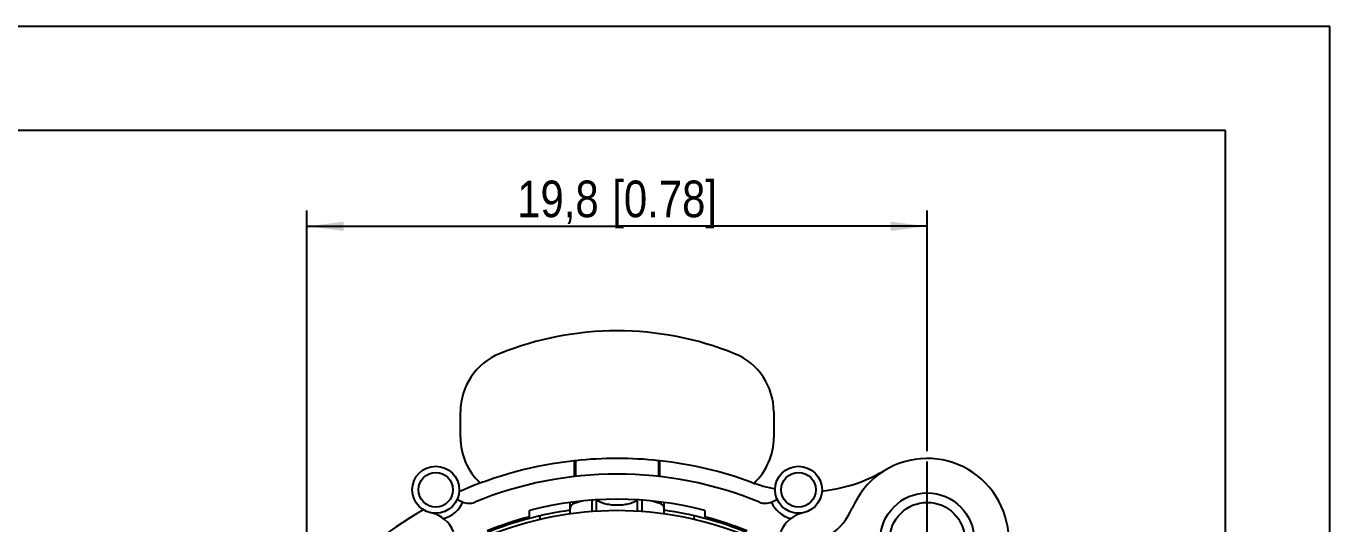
# Model space of a CAD drawing. Header units: millimetres. Extents: x 0 to 420, y 0 to 297.
# Drawn here: x 295.1 to 420, y 249.4 to 297 of the extents above; entities that cross this region are included whole.
import ezdxf

# ---------------------------------------------------------------- set-up
doc = ezdxf.new("R2010")
doc.units = ezdxf.units.MM
doc.header["$LTSCALE"] = 23.1
doc.layers.get('0').update_dxf_attribs({"linetype": 'CONTINUOUS'})
for name, color, linetype in [('4171', 7, 'CONTINUOUS'), ('_03_2D_DRAWING_DIMENSION', 7, 'CONTINUOUS'), ('AUSFORMSCHRAEGEN', 7, 'CONTINUOUS'), ('BEZUGSACHSEN', 7, 'CONTINUOUS'), ('FASEN', 7, 'CONTINUOUS'), ('RUNDUNGEN', 7, 'CONTINUOUS')]:
    doc.layers.add(name, color=color, linetype=linetype)
doc.styles.get("Standard").update_dxf_attribs({"font": 'arialn.ttf'})
doc.dimstyles.new('DIMSTYLE_1', dxfattribs={"dimtxt": 3.5, "dimasz": 3.5, "dimexe": 1.5, "dimexo": 1, "dimgap": 0.875, "dimtad": 1, "dimlfac": 0.333333, "dimdsep": 46, "dimtxsty": 'STANDARD', "dimblk": '_FILLED', "dimblk1": '_FILLED', "dimblk2": '_FILLED', "dimcen": 0.09, "dimclrt": 7, "dimazin": 2, "dimtp": 0.2, "dimtm": 0.2, "dimtfac": 1, "dimtofl": 0, "dimtmove": 0, "dimatfit": 3, "dimldrblk": '_FILLED', "dimfxl": 1, "dimtolj": 1, "dimarcsym": 0})

# ---------------------------------------------------------------- blocks, each defined once
blk = doc.blocks.new('_FILLED')
at = {"color": 0, "linetype": 'BYBLOCK'}
blk.add_solid([(0, 0), (-1, 0.125), (-1, -0.125)], dxfattribs=at)
blk = doc.blocks.new('*D5')
at = {"layer": '_03_2D_DRAWING_DIMENSION', "color": 7}
for p, q in [((322.04, 196.94), (322.04, 279.35)), ((381.44, 256.34), (381.44, 279.35)), ((322.04, 277.85), (351.74, 277.85)), ((381.44, 277.85), (351.74, 277.85))]:
    blk.add_line(p, q, dxfattribs=at)
at = {"layer": '_03_2D_DRAWING_DIMENSION', "color": 7, "xscale": 3.5, "yscale": 3.5, "zscale": 3.5, "rotation": 180}
blk.add_blockref('_FILLED', (322.04, 277.85), dxfattribs=at)
at = {"layer": '_03_2D_DRAWING_DIMENSION', "color": 7, "xscale": 3.5, "yscale": 3.5, "zscale": 3.5}
blk.add_blockref('_FILLED', (381.44, 277.85), dxfattribs=at)
at = {"layer": '_03_2D_DRAWING_DIMENSION', "color": 7, "insert": (351.74, 282.22), "char_height": 3.5, "width": 22.26, "attachment_point": 2, "line_spacing_factor": 0.9}
blk.add_mtext('19,8{\\ftxt;\\W0.0001;\\H0.0001;\\~}{\\ftxt;\\W1.0;\\H3.5; }[0.78]', dxfattribs=at)

msp = doc.modelspace()

# ---------------------------------------------------------------- linework, layer by layer
at = {"color": 7}
for p, q in [((0, 297), (420, 297)), ((420, 0), (420, 297)), ((410, 287), (12.5, 287)), ((410, 10), (410, 287)), ((336.7412, 257.6493), (336.7412, 260.0979)), ((366.7412, 260.0979), (366.7412, 257.6493)), ((347.7474, 255.428), (347.7474, 253.9189)), ((355.735, 253.9189), (355.735, 255.428)), ((343.3412, 250.0543), (343.3412, 250.6744)), ((344.3297, 249.7947), (344.3662, 250.133)), ((359.1527, 249.7947), (359.1162, 250.133)), ((360.1412, 250.6744), (360.1412, 250.0543))]:
    msp.add_line(p, q, dxfattribs=at)
for centre, radius, start, end in [((351.7412, 237.8493), 30, 67.975687, 112.024313), ((342.7412, 260.0979), 6, 112.024313, 180), ((360.7412, 260.0979), 6, 0, 67.975687), ((342.7412, 257.6493), 6, 180, 226.907182), ((360.7412, 257.6493), 6, 313.213694, 360), ((351.7412, 218.1413), 37.5, 96.147239, 96.257805), ((351.7412, 218.1413), 37.5, 83.886379, 96.113621), ((351.7412, 218.1413), 37.5, 83.742274, 83.852761), ((381.4412, 247.8413), 7.8, 330.268196, 156.965209), ((351.7412, 218.1413), 33.6, 75.522488, 104.477512), ((351.7412, 218.1413), 33, 104.746653, 112.164851), ((351.7412, 218.1413), 32.85, 97.878199, 112.173146), ((351.7412, 217.9457), 32.7, 67.964442, 112.035558), ((351.7412, 218.1413), 32.85, 67.826854, 82.121801), ((351.7412, 218.1413), 33, 67.835149, 75.253347), ((368.7332, 253.245), 6, 272.905302, 336.961719)]:
    msp.add_arc(centre, radius, start, end, dxfattribs=at)
at = {"layer": '4171', "color": 7}
for p, q in [((349.3412, 250.5542), (349.3412, 251.6476)), ((349.7819, 250.5857), (349.7819, 251.6554)), ((353.7006, 250.5857), (353.7006, 251.6554)), ((354.1412, 250.5542), (354.1412, 251.6476))]:
    msp.add_line(p, q, dxfattribs=at)
for points, knots in [([(349.7389, 251.6783), (349.7427, 251.6765), (349.7572, 251.6693), (349.7715, 251.6616), (349.7819, 251.6554)], [0, 0, 0, 0, 0.25532223, 1, 1, 1, 1]), ([(349.7819, 251.6554), (349.9134, 251.5784), (350.2034, 251.4417), (350.6795, 251.2975), (351.1992, 251.2086), (351.7412, 251.1784), (352.2832, 251.2086), (352.8029, 251.2975), (353.279, 251.4417), (353.5691, 251.5784), (353.7006, 251.6554)], [0, 0, 0, 0, 0.11230835, 0.2351493, 0.3655928, 0.5, 0.6344072, 0.7648507, 0.88769165, 1, 1, 1, 1])]:
    msp.add_open_spline(points, degree=3, knots=knots, dxfattribs=at)
at = {"layer": 'AUSFORMSCHRAEGEN', "color": 7}
for p, q in [((347.6537, 253.9085), (347.6537, 255.4179)), ((355.8287, 253.9085), (355.8287, 255.4179))]:
    msp.add_line(p, q, dxfattribs=at)
for start, end in [(96.257725, 113.791338), (69.890068, 83.742275)]:
    msp.add_arc((351.7412, 218.1413), 37.5, start, end, dxfattribs=at)
at = {"layer": 'BEZUGSACHSEN', "color": 7}
msp.add_line((381.4412, 247.8413), (381.4412, 255.3413), dxfattribs=at)
for radius in [4.5, 3.6]:
    msp.add_circle((381.4412, 247.8413), radius, dxfattribs=at)
for centre, radius, start, end in [((369.7919, 267.4406), 15, 275.993318, 299.677153), ((369.7919, 267.4406), 15, 249.890068, 258.739869), ((351.7412, 218.1413), 37.5, 119.657184, 156.926082)]:
    msp.add_arc(centre, radius, start, end, dxfattribs=at)
at = {"layer": 'FASEN', "color": 7}
for centre, radius in [((334.3712, 252.6413), 2.25), ((369.1112, 252.6413), 2.25), ((334.3712, 252.6413), 1.65), ((369.1112, 252.6413), 1.65)]:
    msp.add_circle(centre, radius, dxfattribs=at)
at = {"layer": 'RUNDUNGEN', "color": 7}
for p, q in [((336.4194, 251.7099), (336.9189, 251.4828)), ((347.2412, 250.328), (347.2412, 251.4311)), ((348.3693, 251.5553), (347.636, 251.3315)), ((347.636, 251.3315), (347.636, 251.4857)), ((355.8464, 251.3315), (355.1131, 251.5553)), ((355.8464, 251.4857), (355.8464, 251.3315)), ((356.2412, 250.328), (356.2412, 251.4311)), ((366.5635, 251.4828), (367.063, 251.7099))]:
    msp.add_line(p, q, dxfattribs=at)
for centre, radius, start, end in [((351.7412, 218.1413), 36, 67.746566, 112.253434), ((334.3712, 252.6413), 2.85, 285.15875, 335.56436), ((337.5398, 252.8482), 1.5, 245.546741, 292.253434), ((365.9426, 252.8482), 1.5, 247.746566, 294.453259), ((369.1112, 252.6413), 2.85, 204.435664, 254.841674), ((333.3022, 247.5013), 3, 22.15, 78.251446), ((370.1802, 247.5013), 3, 101.748554, 157.85)]:
    msp.add_arc(centre, radius, start, end, dxfattribs=at)
for points, knots in [([(347.636, 251.3315), (347.5798, 251.3143), (347.4738, 251.2664), (347.3449, 251.1552), (347.2609, 251.0152), (347.2412, 250.9099), (347.2412, 250.8586)], [0, 0, 0, 0, 0.26809448, 0.52348766, 0.76588667, 1, 1, 1, 1]), ([(356.2412, 250.8586), (356.2412, 250.9099), (356.2216, 251.0152), (356.1375, 251.1552), (356.0086, 251.2664), (355.9026, 251.3143), (355.8464, 251.3315)], [0, 0, 0, 0, 0.23411333, 0.47651234, 0.73190552, 1, 1, 1, 1])]:
    msp.add_open_spline(points, degree=3, knots=knots, dxfattribs=at)

# ---------------------------------------------------------------- dimensions: what is measured, and where the dimension line sits
at = {"layer": '_03_2D_DRAWING_DIMENSION', "color": 7}
dim = msp.add_linear_dim(base=(381.4412, 277.8493), p1=(322.0412, 195.9413), p2=(381.4412, 255.3413), dimstyle='DIMSTYLE_1', dxfattribs=at)
dim.commit()
dim.dimension.update_dxf_attribs({"geometry": '*D5', "text_midpoint": (351.7412, 277.8493), "dimtype": 160})

doc.saveas('drawing.dxf')
